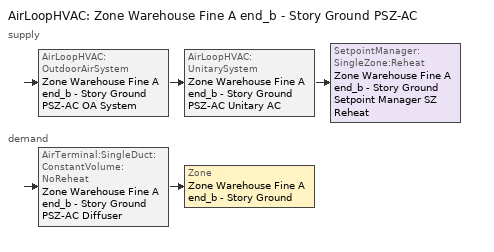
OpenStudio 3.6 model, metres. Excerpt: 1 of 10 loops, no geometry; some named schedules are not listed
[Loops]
AirLoopHVAC 'Zone Warehouse Fine A end_b - Story Ground PSZ-AC'
 supply: AirLoopHVAC:OutdoorAirSystem 'Zone Warehouse Fine A end_b - Story Ground PSZ-AC OA System' > AirLoopHVAC:UnitarySystem 'Zone Warehouse Fine A end_b - Story Ground PSZ-AC Unitary AC' > SetpointManager:SingleZone:Reheat 'Zone Warehouse Fine A end_b - Story Ground Setpoint Manager SZ Reheat'
 demand: AirTerminal:SingleDuct:ConstantVolume:NoReheat 'Zone Warehouse Fine A end_b - Story Ground PSZ-AC Diffuser' > Zone 'Zone Warehouse Fine A end_b - Story Ground'
[Sizing:Zone]
Zone Warehouse Fine A end_b - Story Ground: Zone Cooling Design Supply Air Temperature Input Method=SupplyAirTemperature; Zone Cooling Design Supply Air Temperature {C}=12.7778; Zone Cooling Design Supply Air Temperature Difference {deltaC}=11.11; Zone Heating Design Supply Air Temperature Input Method=SupplyAirTemperature; Zone Heating Design Supply Air Temperature {C}=50; Zone Heating Design Supply Air Temperature Difference {deltaC}=11.11; Zone Cooling Design Supply Air Humidity Ratio {kg-H2O/kg-air}=0.0085; Zone Heating Design Supply Air Humidity Ratio {kg-H2O/kg-air}=0.008; Cooling Design Air Flow Method=DesignDay; Heating Design Air Flow Method=DesignDay; Account for Dedicated Outdoor Air System=No; Dedicated Outdoor Air System Control Strategy=NeutralSupplyAir; Dedicated Outdoor Air Low Setpoint Temperature for Design {C}=autosize; Dedicated Outdoor Air High Setpoint Temperature for Design {C}=autosize; Zone Load Sizing Method=Sensible Load Only No Latent Load; Zone Latent Cooling Design Supply Air Humidity Ratio Input Method=HumidityRatioDifference; Zone Cooling Design Supply Air Humidity Ratio Difference {kgWater/kgDryAir}=0.005; Zone Latent Heating Design Supply Air Humidity Ratio Input Method=HumidityRatioDifference; Zone Humidification Design Supply Air Humidity Ratio Difference {kgWater/kgDryAir}=0.005
[Zone equipment]
Zone Warehouse Fine A end_b - Story Ground: Zone Warehouse Fine A end_b - Story Ground PSZ-AC Diffuser
[AirLoopHVAC]
Zone Warehouse Fine A end_b - Story Ground PSZ-AC: Availability Schedule=Zone Warehouse Fine A end_b - Story Ground PSZ-AC Occ Sch; Design Supply Air Flow Rate {m3/s}=autosize; Design Return Air Flow Fraction of Supply Air Flow=1
[Sizing:System]
Zone Warehouse Fine A end_b - Story Ground PSZ-AC: Type of Load to Size On=Sensible; Design Outdoor Air Flow Rate {m3/s}=Autosize; Central Heating Maximum System Air Flow Ratio=1; Preheat Design Temperature {C}=7.22222; Preheat Design Humidity Ratio {kg-H2O/kg-Air}=0.008; Precool Design Temperature {C}=12.7778; Precool Design Humidity Ratio {kg-H2O/kg-Air}=0.008; Central Cooling Design Supply Air Temperature {C}=12.7778; Central Heating Design Supply Air Temperature {C}=50; Sizing Option=Coincident; 100% Outdoor Air in Cooling=No; 100% Outdoor Air in Heating=No; Central Cooling Design Supply Air Humidity Ratio {kg-H2O/kg-Air}=0.0085; Central Heating Design Supply Air Humidity Ratio {kg-H2O/kg-Air}=0.008; Cooling Design Air Flow Method=DesignDay; Heating Design Air Flow Method=DesignDay; System Outdoor Air Method=ZoneSum; Zone Maximum Outdoor Air Fraction=1; Cooling Supply Air Flow Rate Per Floor Area {m3/s-m2}=0.00996765; Cooling Fraction of Autosized Cooling Supply Air Flow Rate=1; Cooling Supply Air Flow Rate Per Unit Cooling Capacity {m3/s-W}=3.94755e-05; Heating Supply Air Flow Rate Per Floor Area {m3/s-m2}=0.00996765; Heating Fraction of Autosized Heating Supply Air Flow Rate=1; Heating Fraction of Autosized Cooling Supply Air Flow Rate=1; Heating Supply Air Flow Rate Per Unit Heating Capacity {m3/s-W}=3.15882e-05; Cooling Design Capacity Method=CoolingDesignCapacity; Cooling Design Capacity {W}=autosize; Cooling Design Capacity Per Floor Area {W/m2}=234.7; Fraction of Autosized Cooling Design Capacity=1; Heating Design Capacity Method=HeatingDesignCapacity; Heating Design Capacity {W}=autosize; Heating Design Capacity Per Floor Area {W/m2}=157; Fraction of Autosized Heating Design Capacity=1; Central Cooling Capacity Control Method=OnOff; Occupant Diversity=autosize
[SetpointManager:SingleZone:Reheat]
Zone Warehouse Fine A end_b - Story Ground Setpoint Manager SZ Reheat: Minimum Supply Air Temperature {C}=12.7778; Maximum Supply Air Temperature {C}=50; Control Zone=Zone Warehouse Fine A end_b - Story Ground; Setpoint Node or NodeList=Zone Warehouse Fine A end_b - Story Ground PSZ-AC Supply Outlet Node
[Coil:Heating:Gas]
Zone Warehouse Fine A end_b - Story Ground PSZ-AC Gas Htg Coil 14kBtu/hr 0.8 Thermal Eff: Availability Schedule=Always On Discrete; Gas Burner Efficiency=0.8; Nominal Capacity {W}=AutoSize; Parasitic Electric Load {W}=0; Parasitic Gas Load {W}=0
[Coil:Heating:Electric]
Zone Warehouse Fine A end_b - Story Ground PSZ-AC No Heat: Availability Schedule=Always Off Discrete; Efficiency=1; Nominal Capacity {W}=0
[Coil:Cooling:DX:SingleSpeed]
Zone Warehouse Fine A end_b - Story Ground PSZ-AC 1spd DX AC Clg Coil 5kBtu/hr 13.0SEER: Availability Schedule=Always On Discrete; Rated Total Cooling Capacity {W}=autosize; Rated Sensible Heat Ratio=autosize; Rated COP {W/W}=3.91157; Rated Air Flow Rate {m3/s}=autosize; Rated Evaporator Fan Power Per Volume Flow Rate 2017 {W/(m3/s)}=773.3; Rated Evaporator Fan Power Per Volume Flow Rate 2023 {W/(m3/s)}=934.4; Total Cooling Capacity Function of Temperature Curve=CoilClgDXQRatio_fTwbToadbSI; Total Cooling Capacity Function of Flow Fraction Curve=CoilClgDXSnglQRatio_fCFMRatio; Energy Input Ratio Function of Temperature Curve=CoilClgDXEIRRatio_fTwbToadbSI; Energy Input Ratio Function of Flow Fraction Curve=CoilClgDXSnglEIRRatio_fCFMRatio; Part Load Fraction Correlation Curve=CoilClgDXEIRRatio_fQFrac; Minimum Outdoor Dry-Bulb Temperature for Compressor Operation {C}=-25; Nominal Time for Condensate Removal to Begin {s}=0; Ratio of Initial Moisture Evaporation Rate and Steady State Latent Capacity=0; Maximum Cycling Rate {cycles/hr}=0; Latent Capacity Time Constant {s}=0; Condenser Type=AirCooled; Evaporative Condenser Effectiveness=0.9; Evaporative Condenser Air Flow Rate {m3/s}=autosize; Evaporative Condenser Pump Rated Power Consumption {W}=autosize; Crankcase Heater Capacity {W}=0; Maximum Outdoor Dry-Bulb Temperature for Crankcase Heater Operation {C}=10; Basin Heater Capacity {W/K}=0; Basin Heater Setpoint Temperature {C}=2
[Fan:OnOff]
Zone Warehouse Fine A end_b - Story Ground PSZ-AC Fan: Availability Schedule=Always On Discrete; Fan Total Efficiency=0.53625; Pressure Rise {Pa}=622.722; Maximum Flow Rate {m3/s}=autosize; Motor Efficiency=0.825; Motor In Airstream Fraction=1; Fan Power Ratio Function of Speed Ratio Curve=Fan On Off Power Curve 1; Fan Efficiency Ratio Function of Speed Ratio Curve=Fan On Off Efficiency Curve 1
[AirLoopHVAC:UnitarySystem]
Zone Warehouse Fine A end_b - Story Ground PSZ-AC Unitary AC: Control Type=Load; Controlling Zone or Thermostat Location=Zone Warehouse Fine A end_b - Story Ground; Dehumidification Control Type=None; Availability Schedule=Outage Availability Schedule; Supply Fan=Zone Warehouse Fine A end_b - Story Ground PSZ-AC Fan; Fan Placement=DrawThrough; Supply Air Fan Operating Mode Schedule=Zone Warehouse Fine A end_b - Story Ground PSZ-AC Occ Sch; Heating Coil=Zone Warehouse Fine A end_b - Story Ground PSZ-AC Gas Htg Coil 14kBtu/hr 0.8 Thermal Eff; DX Heating Coil Sizing Ratio=1; Cooling Coil=Zone Warehouse Fine A end_b - Story Ground PSZ-AC 1spd DX AC Clg Coil 5kBtu/hr 13.0SEER; Use DOAS DX Cooling Coil=No; DOAS DX Cooling Coil Leaving Minimum Air Temperature {C}=2; Latent Load Control=SensibleOnlyLoadControl; Supplemental Heating Coil=Zone Warehouse Fine A end_b - Story Ground PSZ-AC No Heat; Supply Air Flow Rate During Cooling Operation {m3/s}=Autosize; Supply Air Flow Rate During Heating Operation {m3/s}=Autosize; Supply Air Flow Rate When No Cooling or Heating is Required {m3/s}=Autosize; Maximum Supply Air Temperature {C}=80; Maximum Outdoor Dry-Bulb Temperature for Supplemental Heater Operation {C}=21; Maximum Cycling Rate {cycles/hr}=2.5; Heat Pump Time Constant {s}=60; Fraction of On-Cycle Power Use=0.01; Heat Pump Fan Delay Time {s}=60; Ancilliary On-Cycle Electric Power {W}=0; Ancilliary Off-Cycle Electric Power {W}=0
[Controller:OutdoorAir]
Zone Warehouse Fine A end_b - Story Ground PSZ-AC OA System Controller: Minimum Outdoor Air Flow Rate {m3/s}=autosize; Maximum Outdoor Air Flow Rate {m3/s}=Autosize; Economizer Control Type=NoEconomizer; Economizer Control Action Type=ModulateFlow; Economizer Maximum Limit Dry-Bulb Temperature {C}=28; Economizer Maximum Limit Enthalpy {J/kg}=64000; Lockout Type=LockoutWithCompressor; Minimum Limit Type=FixedMinimum; Minimum Outdoor Air Schedule=Always On Discrete; Maximum Fraction of Outdoor Air Schedule=ZoneWarehouseFineAendbStoryGroundPSZACmaxOASch; Controller Mechanical Ventilation=Controller Mechanical Ventilation 2; High Humidity Control=No; Heat Recovery Bypass Control Type=BypassWhenWithinEconomizerLimits
[Controller:MechanicalVentilation]
Controller Mechanical Ventilation 2: Availability Schedule=Always On Discrete
[AirLoopHVAC:OutdoorAirSystem]
Zone Warehouse Fine A end_b - Story Ground PSZ-AC OA System: Controller=Zone Warehouse Fine A end_b - Story Ground PSZ-AC OA System Controller
[AirTerminal:SingleDuct:ConstantVolume:NoReheat]
Zone Warehouse Fine A end_b - Story Ground PSZ-AC Diffuser: Availability Schedule=Always On Discrete; Maximum Air Flow Rate {m3/s}=AutoSize
[Schedule:Constant]
Name | Value
Always On Discrete | 1
Always Off Discrete | 0
[Schedule:Ruleset]
Name | Default Day Schedule | Summer Design Day Schedule | Winter Design Day Schedule
Zone Warehouse Fine A end_b - Story Ground PSZ-AC Occ Sch | Zone Warehouse Fine A end_b - Story Ground PSZ-AC Occ Sch Default | Zone Warehouse Fine A end_b - Story Ground PSZ-AC Occ Sch Summer Design Day | Zone Warehouse Fine A end_b - Story Ground PSZ-AC Occ Sch Winter Design Day
ZoneWarehouseFineAendbStoryGroundPSZACmaxOASch | ZoneWarehouseFineAendbStoryGroundPSZACmaxOASchDefault
[Schedule:Day]
Zone Warehouse Fine A end_b - Story Ground PSZ-AC Occ Sch Default; Zone Warehouse Fine A end_b - Story Ground PSZ-AC Occ Sch Sunday: 24, 0, 0
Zone Warehouse Fine A end_b - Story Ground PSZ-AC Occ Sch Winter Design Day; Zone Warehouse Fine A end_b - Story Ground PSZ-AC Occ Sch Summer Design Day: 24, 0, 1
ZoneWarehouseFineAendbStoryGroundPSZACmaxOASchDefault: 24, 0, 0.7
Schedule Day 18; Schedule Day 19; Schedule Day 21; Schedule Day 59: 1, 0, 0, 2, 0, 0, 3, 0, 0, 4, 0, 0, 5, 0, 0, 6, 0, 0, 7, 0, 0, 8, 0, 0, 9, 0, 0, 10, 0, 0, 11, 0, 0, 12, 0, 0, 13, 0, 0, 14, 0, 0, 15, 0, 0, 16, 0, 0, 17, 0, 0, 18, 0, 0, 19, 0, 0, 20, 0, 0, 21, 0, 0, 22, 0, 0, 23, 0, 0, 24, 0, 0
Schedule Day 58: 1, 0, 0.7, 2, 0, 0.7, 3, 0, 0.7, 4, 0, 0.7, 5, 0, 0.7, 6, 0, 0.7, 7, 0, 0.7, 8, 0, 0.7, 9, 0, 0.7, 10, 0, 0.7, 11, 0, 0.7, 12, 0, 0.7, 13, 0, 0.7, 14, 0, 0.7, 15, 0, 0, 16, 0, 0, 17, 0, 0, 18, 0, 0, 19, 0, 0, 20, 0, 0, 21, 0, 0, 22, 0, 0, 23, 0, 0, 24, 0, 0
Schedule Day 60: 1, 0, 0, 2, 0, 0, 3, 0, 0, 4, 0, 0, 5, 0, 0, 6, 0, 0, 7, 0, 0, 8, 0, 0, 9, 0, 0, 10, 0, 0, 11, 0, 0, 12, 0, 0, 13, 0, 0, 14, 0, 0, 15, 0, 0.7, 16, 0, 0.7, 17, 0, 0.7, 18, 0, 0.7, 19, 0, 0.7, 20, 0, 0.7, 21, 0, 0.7, 22, 0, 0.7, 23, 0, 0.7, 24, 0, 0.7
[Schedule:Rule] Apply Sunday=Yes; Apply Monday=Yes; Apply Tuesday=Yes; Apply Wednesday=Yes; Apply Friday=Yes; Apply Saturday=Yes; Date Specification Type=DateRange
Name | Schedule Ruleset | Rule Order | Day Schedule | Start Month | Start Day | End Month | End Day | Apply Thursday
Zone Warehouse Fine A end_b - Story Ground PSZ-AC Occ Sch Sunday Rule | Zone Warehouse Fine A end_b - Story Ground PSZ-AC Occ Sch | 3 | Zone Warehouse Fine A end_b - Story Ground PSZ-AC Occ Sch Sunday | 1 | 1 | 12 | 31
Zone Warehouse Fine A end_b - Story Ground PSZ-AC Occ Sch Outage Day 175 | Zone Warehouse Fine A end_b - Story Ground PSZ-AC Occ Sch | 2 | Schedule Day 18 | 6 | 24 | 6 | 24 | Yes
Zone Warehouse Fine A end_b - Story Ground PSZ-AC Occ Sch Outage Day 176 | Zone Warehouse Fine A end_b - Story Ground PSZ-AC Occ Sch | 1 | Schedule Day 19 | 6 | 25 | 6 | 25 | Yes
Zone Warehouse Fine A end_b - Story Ground PSZ-AC Occ Sch Outage Day 177 | Zone Warehouse Fine A end_b - Story Ground PSZ-AC Occ Sch | 0 | Schedule Day 21 | 6 | 26 | 6 | 26 | Yes
ZoneWarehouseFineAendbStoryGroundPSZACmaxOASch Outage Day 175 | ZoneWarehouseFineAendbStoryGroundPSZACmaxOASch | 2 | Schedule Day 58 | 6 | 24 | 6 | 24 | Yes
ZoneWarehouseFineAendbStoryGroundPSZACmaxOASch Outage Day 176 | ZoneWarehouseFineAendbStoryGroundPSZACmaxOASch | 1 | Schedule Day 59 | 6 | 25 | 6 | 25 | Yes
ZoneWarehouseFineAendbStoryGroundPSZACmaxOASch Outage Day 177 | ZoneWarehouseFineAendbStoryGroundPSZACmaxOASch | 0 | Schedule Day 60 | 6 | 26 | 6 | 26 | Yes
[Curve:Exponent]
Fan On Off Power Curve 1: Coefficient1 Constant=1; Coefficient2 Constant=0; Coefficient3 Constant=0; Minimum Value of x=0; Maximum Value of x=1
[Curve:Cubic] Maximum Value of x=1
Name | Coefficient1 Constant | Coefficient2 x | Coefficient3 x**2 | Coefficient4 x**3 | Minimum Value of x
Fan On Off Efficiency Curve 1 | 1 | 0 | 0 | 0 | 0
CoilClgDXEIRRatio_fQFrac | 0 | 5.1091 | -8.5515 | 4.4744 | 0.7
[Curve:Biquadratic] Minimum Value of x=13.89; Maximum Value of x=25; Minimum Value of y=23.89; Maximum Value of y=46.11; Minimum Curve Output=0.77
Name | Coefficient1 Constant | Coefficient2 x | Coefficient3 x**2 | Coefficient4 y | Coefficient5 y**2 | Coefficient6 x*y | Maximum Curve Output
CoilClgDXQRatio_fTwbToadbSI | 0.86779 | 0.014245 | 0.000554 | -0.007569 | 3.2e-05 | -0.000191 | 1.29
CoilClgDXEIRRatio_fTwbToadbSI | 0.116709 | 0.028458 | -0.000411 | 0.021422 | 0.000162 | -0.00068 | 1.33
[Curve:Quadratic]
Name | Coefficient1 Constant | Coefficient2 x | Coefficient3 x**2 | Minimum Value of x | Maximum Value of x
CoilClgDXSnglQRatio_fCFMRatio | 0.8 | 0.2 | 0 | 0.5 | 1.5
CoilClgDXSnglEIRRatio_fCFMRatio | 1.156 | -0.1816 | 0.0256 | 0 | 1
